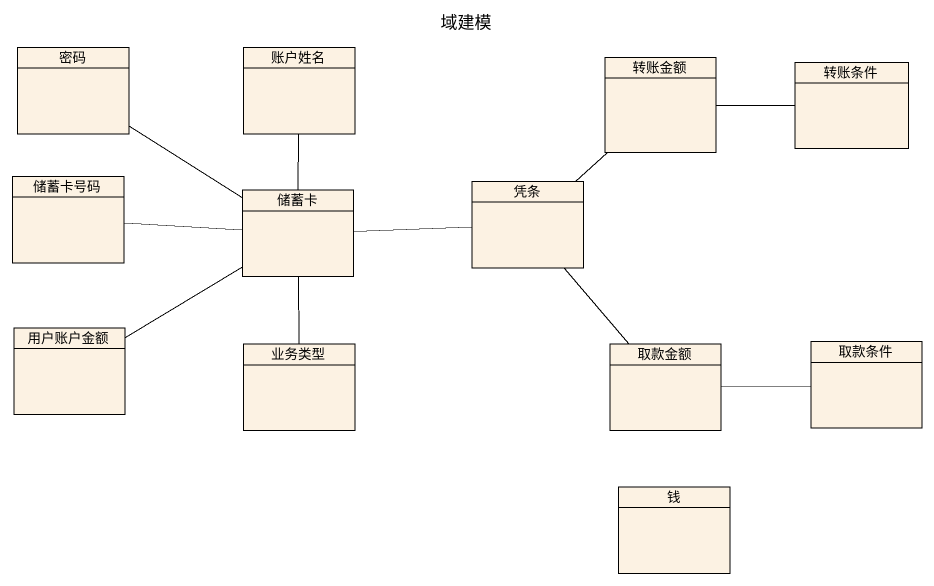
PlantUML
@startuml
title 域建模
hide circle
hide empty members
class 密码
class 账户姓名
class 转账金额
class 转账条件
class 储蓄卡号码
class 储蓄卡
class 凭条
class 用户账户金额
class 业务类型
class 取款金额
class 取款条件
class 钱
转账金额 -right- 转账条件
储蓄卡 -up- 密码
储蓄卡 -up- 账户姓名
储蓄卡 -left- 储蓄卡号码
储蓄卡 -right- 凭条
储蓄卡 -- 用户账户金额
储蓄卡 -- 业务类型
凭条 -up- 转账金额
凭条 -- 取款金额
取款金额 -right- 取款条件
@enduml
